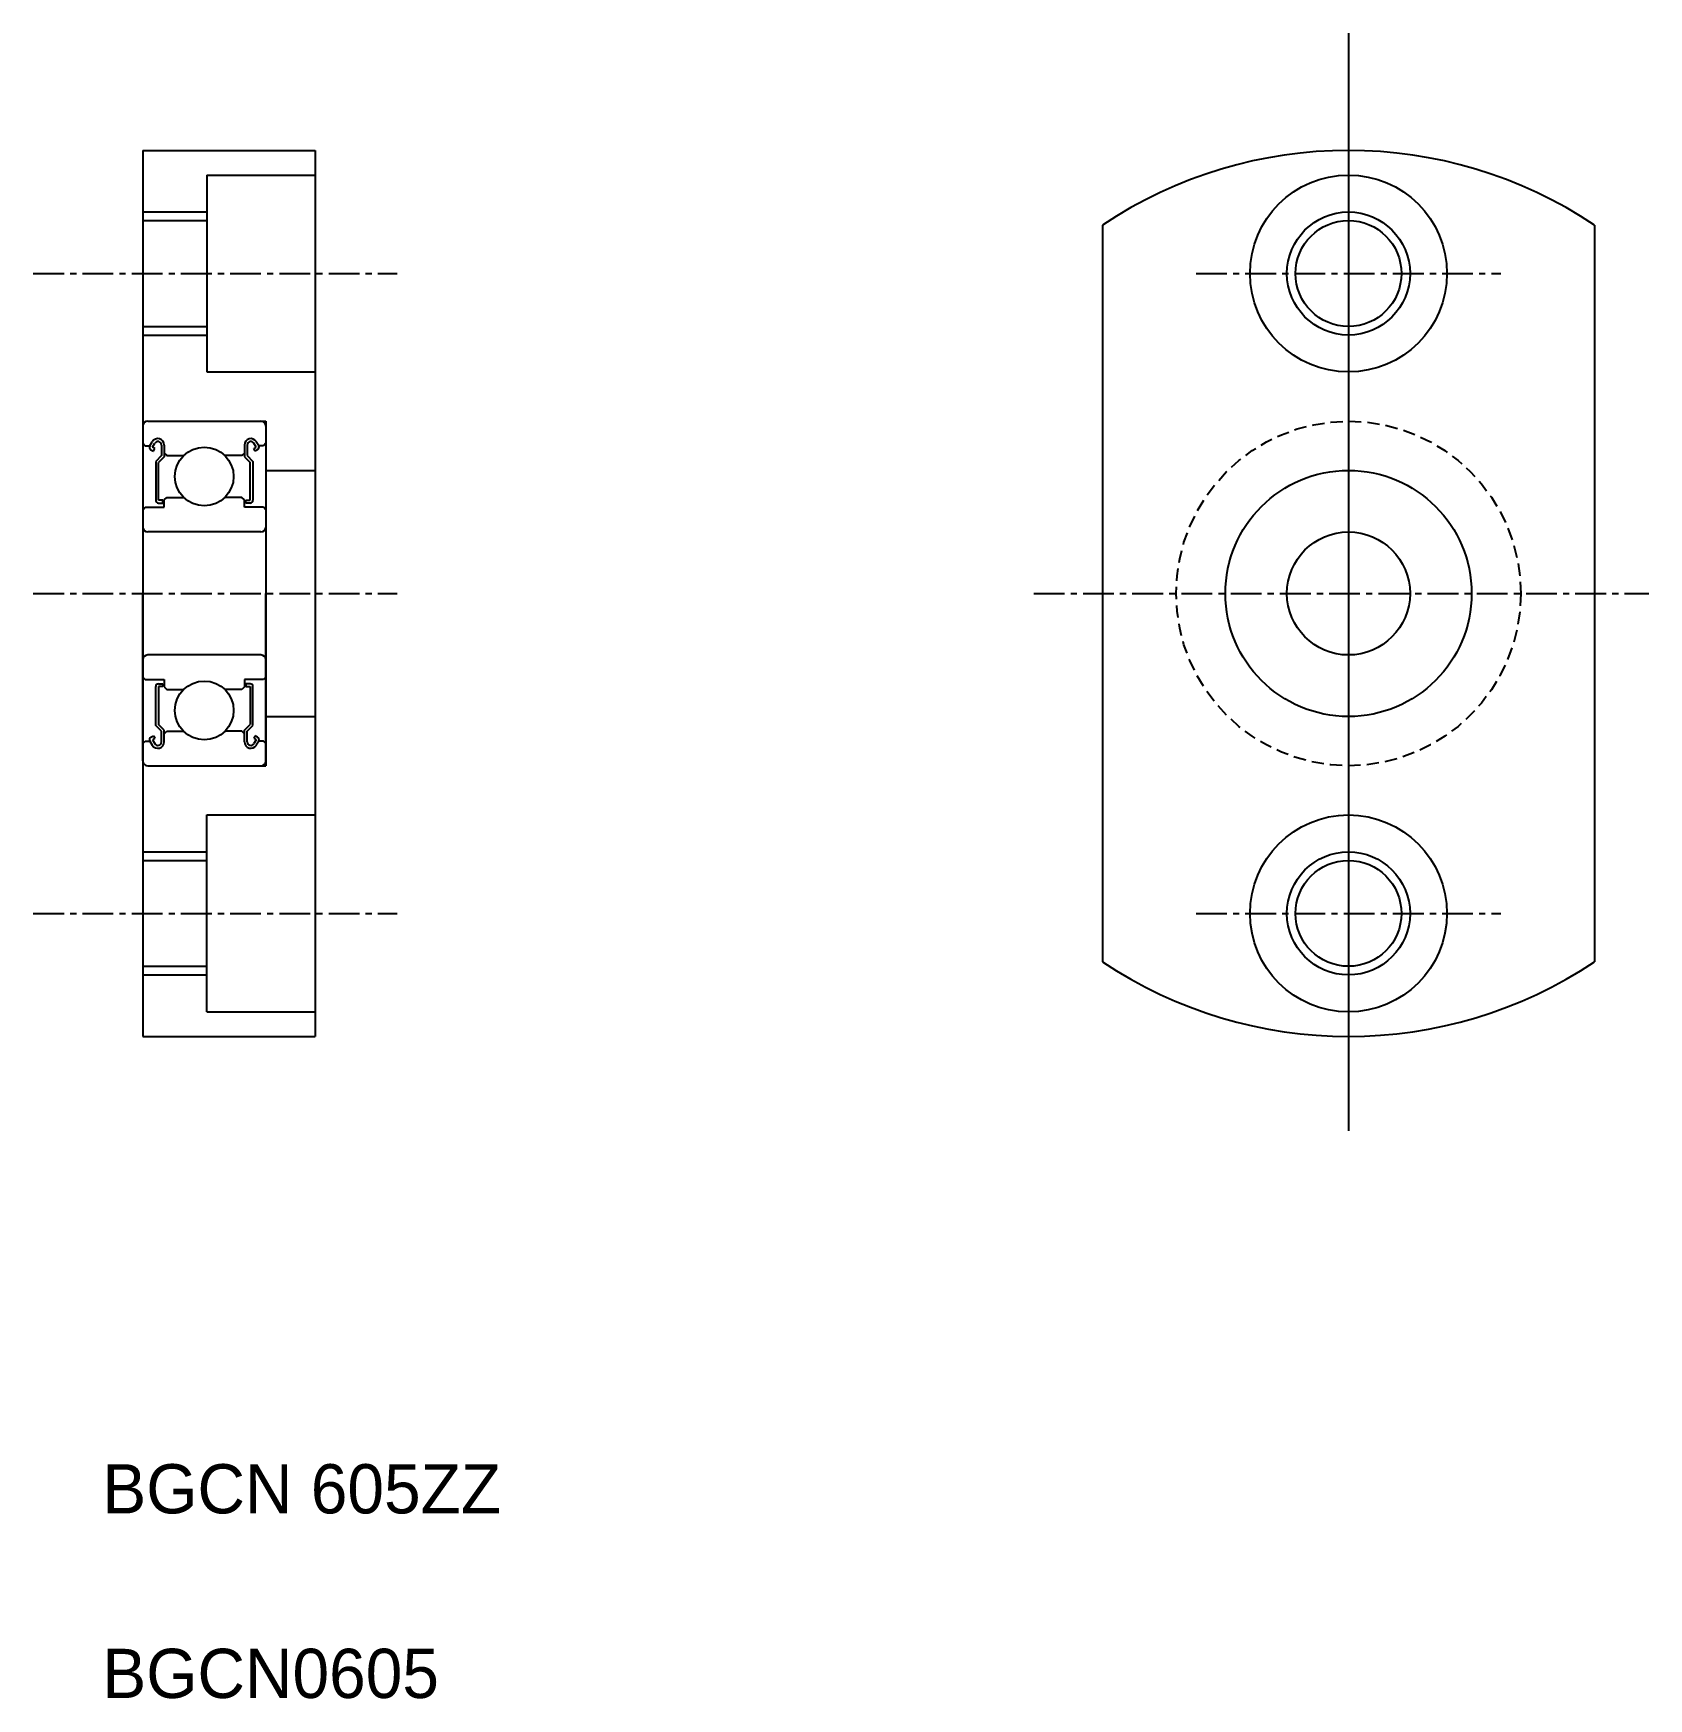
# Model space of a CAD drawing. Extents: x 137 to 202.7, y 91.6 to 159.3.
import ezdxf

# ---------------------------------------------------------------- set-up
doc = ezdxf.new("R2010")
doc.units = 0
doc.linetypes.add('CENTER', pattern=[2, 1.25, -0.25, 0.25, -0.25])
doc.linetypes.add('DASHED', pattern=[0.75, 0.5, -0.25])
doc.layers.get('0').update_dxf_attribs({"linetype": 'CONTINUOUS'})
doc.layers.add('CENTER', color=1, linetype='CENTER')

msp = doc.modelspace()

# ---------------------------------------------------------------- linework, layer by layer
for p, q in [((141.486, 154.543), (141.486, 118.543)), ((141.486, 154.543), (148.486, 154.543)), ((143.236, 154.543), (143.236, 154.543)), ((144.986, 154.543), (144.986, 154.543)), ((148.486, 154.543), (148.486, 118.543)), ((144.086, 153.543), (148.486, 153.543)), ((144.086, 153.543), (144.086, 145.543)), ((141.486, 151.693), (144.086, 151.693)), ((180.474, 151.509), (180.474, 121.576)), ((200.474, 151.509), (200.474, 121.576)), ((141.486, 147.393), (144.086, 147.393)), ((144.086, 145.543), (148.486, 145.543)), ((141.686, 143.543), (146.486, 143.543)), ((146.486, 143.543), (146.486, 136.543)), ((146.486, 143.343), (146.486, 129.543)), ((141.486, 142.643), (141.586, 142.543)), ((141.586, 142.543), (141.777, 142.543)), ((141.777, 142.543), (141.872, 142.703)), ((141.82, 142.384), (141.921, 142.326)), ((141.878, 142.485), (141.973, 142.645)), ((141.979, 142.426), (141.878, 142.485)), ((141.921, 142.326), (141.979, 142.426)), ((142.243, 142.143), (142.01, 141.91)), ((142.243, 142.573), (142.243, 142.143)), ((142.359, 142.573), (142.359, 142.095)), ((142.359, 142.243), (142.459, 142.143)), ((142.459, 142.143), (143.153, 142.143)), ((145.513, 142.143), (144.82, 142.143)), ((145.613, 142.243), (145.513, 142.143)), ((145.613, 142.573), (145.613, 142.095)), ((145.73, 142.573), (145.73, 142.143)), ((145.73, 142.143), (145.963, 141.91)), ((145.994, 142.426), (146.095, 142.485)), ((146.052, 142.326), (145.994, 142.426)), ((146.095, 142.485), (146, 142.645)), ((146.153, 142.384), (146.052, 142.326)), ((146.195, 142.543), (146.1, 142.703)), ((146.386, 142.543), (146.195, 142.543)), ((146.486, 142.643), (146.386, 142.543)), ((142.01, 141.91), (142.01, 140.329)), ((142.359, 142.095), (142.127, 141.862)), ((142.127, 140.329), (142.127, 141.862)), ((145.613, 142.095), (145.846, 141.862)), ((145.846, 140.329), (145.846, 141.862)), ((145.963, 141.91), (145.963, 140.329)), ((146.486, 141.543), (148.486, 141.543)), ((142.301, 140.329), (142.127, 140.329)), ((142.127, 140.213), (142.301, 140.213)), ((142.301, 140.213), (142.301, 140.329)), ((142.359, 140.343), (142.459, 140.443)), ((142.359, 140.043), (142.359, 140.343)), ((142.459, 140.443), (143.153, 140.443)), ((145.513, 140.443), (144.82, 140.443)), ((145.613, 140.343), (145.513, 140.443)), ((145.613, 140.043), (145.613, 140.343)), ((145.672, 140.213), (145.672, 140.329)), ((145.672, 140.329), (145.846, 140.329)), ((145.846, 140.213), (145.672, 140.213)), ((141.486, 139.943), (141.586, 140.043)), ((141.586, 140.043), (142.359, 140.043)), ((146.386, 140.043), (145.613, 140.043)), ((146.486, 139.943), (146.386, 140.043)), ((146.286, 139.043), (141.686, 139.043)), ((141.486, 129.743), (141.486, 136.543)), ((146.486, 129.743), (146.486, 136.543)), ((146.286, 134.043), (141.686, 134.043)), ((141.486, 133.143), (141.586, 133.043)), ((141.586, 133.043), (142.359, 133.043)), ((142.01, 131.176), (142.01, 132.756)), ((142.127, 132.873), (142.301, 132.873)), ((142.127, 132.756), (142.127, 131.224)), ((142.301, 132.756), (142.127, 132.756)), ((142.301, 132.873), (142.301, 132.756)), ((142.359, 133.043), (142.359, 132.743)), ((142.359, 132.743), (142.459, 132.643)), ((142.459, 132.643), (143.153, 132.643)), ((145.513, 132.643), (144.82, 132.643)), ((145.613, 132.743), (145.513, 132.643)), ((145.613, 133.043), (145.613, 132.743)), ((146.386, 133.043), (145.613, 133.043)), ((145.672, 132.873), (145.672, 132.756)), ((145.846, 132.873), (145.672, 132.873)), ((145.672, 132.756), (145.846, 132.756)), ((145.846, 132.756), (145.846, 131.224)), ((145.963, 131.176), (145.963, 132.756)), ((146.486, 133.143), (146.386, 133.043)), ((146.486, 131.543), (148.486, 131.543)), ((141.82, 130.702), (141.921, 130.76)), ((141.979, 130.659), (141.878, 130.601)), ((141.878, 130.601), (141.973, 130.441)), ((141.921, 130.76), (141.979, 130.659)), ((142.243, 130.943), (142.01, 131.176)), ((142.359, 130.991), (142.127, 131.224)), ((142.243, 130.513), (142.243, 130.943)), ((142.359, 130.513), (142.359, 130.991)), ((142.359, 130.843), (142.459, 130.943)), ((142.459, 130.943), (143.153, 130.943)), ((145.513, 130.943), (144.82, 130.943)), ((145.613, 130.843), (145.513, 130.943)), ((145.613, 130.991), (145.846, 131.224)), ((145.613, 130.513), (145.613, 130.991)), ((145.73, 130.943), (145.963, 131.176)), ((145.73, 130.513), (145.73, 130.943)), ((146.052, 130.76), (145.994, 130.659)), ((145.994, 130.659), (146.095, 130.601)), ((146.095, 130.601), (146, 130.441)), ((146.153, 130.702), (146.052, 130.76)), ((141.486, 130.443), (141.586, 130.543)), ((141.586, 130.543), (141.777, 130.543)), ((141.777, 130.543), (141.872, 130.382)), ((146.195, 130.543), (146.1, 130.382)), ((146.386, 130.543), (146.195, 130.543)), ((146.486, 130.443), (146.386, 130.543)), ((141.686, 129.543), (146.486, 129.543)), ((144.086, 119.543), (144.086, 127.543)), ((144.086, 127.543), (148.486, 127.543)), ((141.486, 125.693), (144.086, 125.693)), ((141.486, 121.393), (144.086, 121.393)), ((144.086, 119.543), (148.486, 119.543)), ((141.486, 118.543), (148.486, 118.543)), ((143.236, 118.543), (143.236, 118.543)), ((144.986, 118.543), (144.986, 118.543))]:
    msp.add_line(p, q)
at = {"color": 3}
for p, q in [((141.486, 152.043), (144.086, 152.043)), ((141.486, 147.043), (144.086, 147.043)), ((141.486, 126.043), (144.086, 126.043)), ((141.486, 121.043), (144.086, 121.043))]:
    msp.add_line(p, q, dxfattribs=at)
for centre, radius in [((190.474, 149.543), 4), ((190.474, 149.543), 2.15), ((143.986, 141.293), 1.191), ((190.474, 136.543), 5), ((190.474, 136.543), 2.5), ((143.986, 131.793), 1.191), ((190.474, 123.543), 4), ((190.474, 123.543), 2.15)]:
    msp.add_circle(centre, radius)
for centre in [(190.474, 149.543), (190.474, 123.543)]:
    msp.add_circle(centre, 2.5, dxfattribs=at)
at = {"color": 3, "linetype": 'DASHED'}
msp.add_circle((190.474, 136.543), 7, dxfattribs=at)
for centre, radius, start, end in [((190.474, 136.543), 18, 56.25101, 123.74899), ((141.686, 143.343), 0.2, 90, 180), ((146.286, 143.343), 0.2, 0, 90), ((142.098, 142.573), 0.261, 0, 150.00011), ((145.874, 142.573), 0.261, 29.99989, 180), ((141.878, 142.485), 0.116, 150.00319, 239.99854), ((142.098, 142.573), 0.145, 0, 149.99983), ((145.874, 142.573), 0.145, 30.00017, 180), ((146.095, 142.485), 0.116, 300.00146, 29.99681), ((142.127, 140.329), 0.116, 180.00005, 270.00003), ((145.846, 140.329), 0.116, 269.99997, 359.99995), ((141.686, 139.243), 0.2, 180, 270), ((146.286, 139.243), 0.2, 270, 0), ((141.686, 133.843), 0.2, 90, 180), ((146.286, 133.843), 0.2, 0, 90), ((142.127, 132.756), 0.116, 89.99997, 179.99995), ((145.846, 132.756), 0.116, 0.00005, 90.00003), ((141.878, 130.601), 0.116, 120.00146, 209.99681), ((146.095, 130.601), 0.116, 330.00319, 59.99854), ((142.098, 130.513), 0.261, 209.99989, 0), ((142.098, 130.513), 0.145, 210.00017, 0), ((145.874, 130.513), 0.261, 180, 330.00011), ((145.874, 130.513), 0.145, 180, 329.99983), ((141.686, 129.743), 0.2, 180, 270), ((146.286, 129.743), 0.2, 270, 0), ((190.474, 136.543), 18, 236.25101, 303.74899)]:
    msp.add_arc(centre, radius, start, end)
at = {"layer": 'CENTER', "color": 1, "linetype": 'CONTINUOUS'}
msp.add_line((190.474, 159.302), (190.474, 114.713), dxfattribs=at)
at = {"layer": 'CENTER', "color": 1, "linetype": 'CENTER'}
for p, q in [((137.039, 149.543), (151.817, 149.543)), ((184.282, 149.543), (196.665, 149.543)), ((137.039, 136.543), (151.817, 136.543)), ((177.69, 136.543), (202.671, 136.543)), ((137.039, 123.543), (151.817, 123.543)), ((184.282, 123.543), (196.665, 123.543))]:
    msp.add_line(p, q, dxfattribs=at)

# ---------------------------------------------------------------- texts
for s, p in [('BGCN 605ZZ', (139.843, 99.165)), ('BGCN0605', (139.843, 91.665))]:
    msp.add_text(s, height=2).set_placement(p)

doc.saveas('drawing.dxf')
